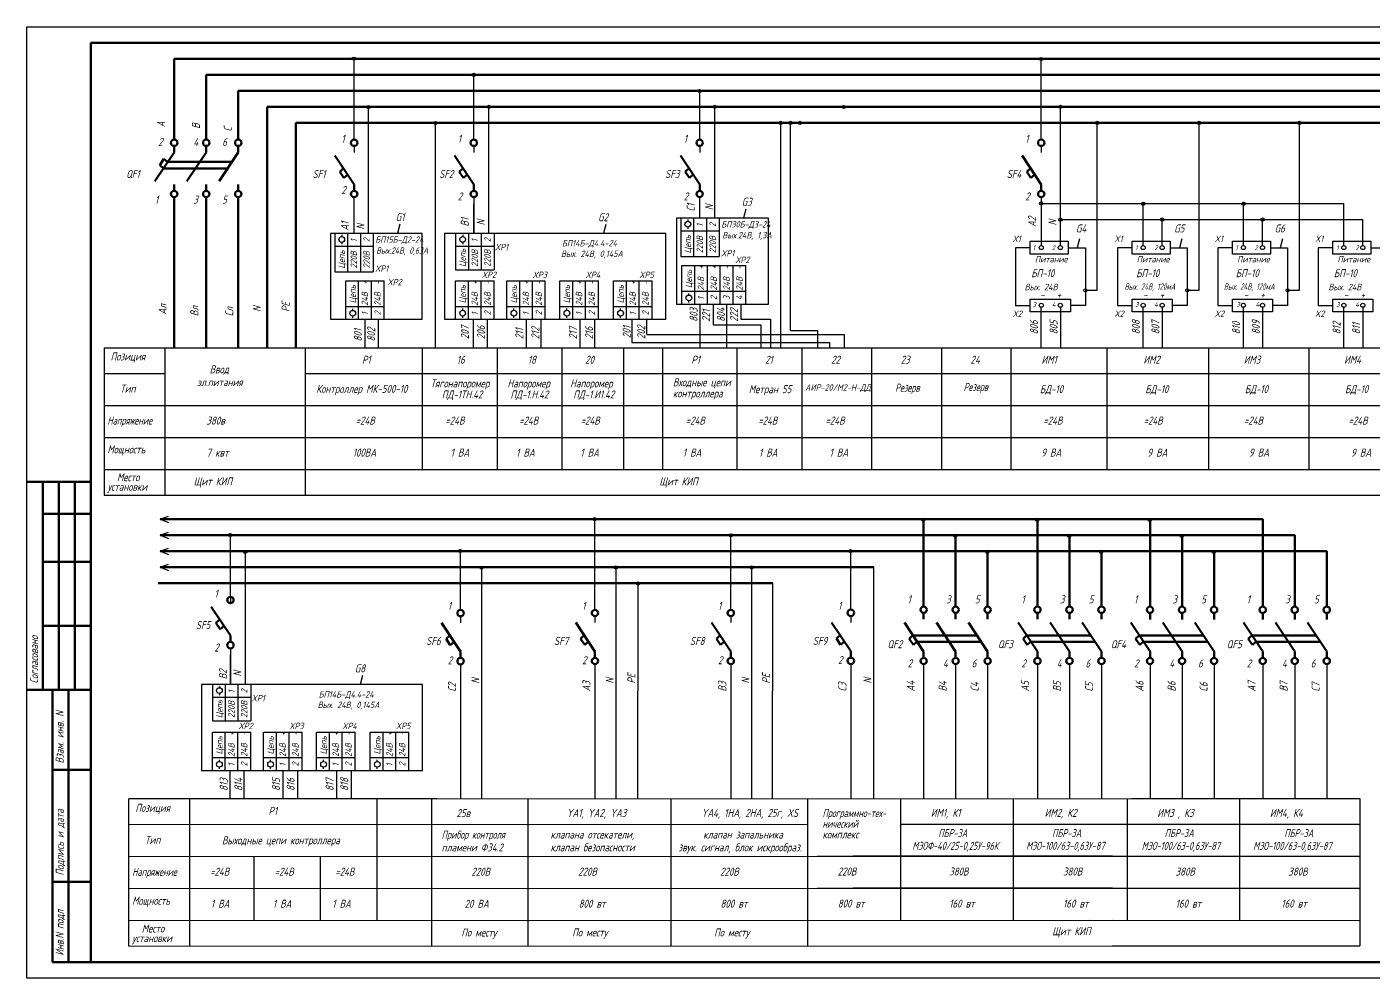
# Model space of a CAD drawing. Header units: millimetres. Extents: x 0 to 635, y 0 to 297.
# Drawn here: x 0 to 420.5, y 0 to 297 of the extents above; entities that cross this region are included whole.
import ezdxf

# ---------------------------------------------------------------- set-up
doc = ezdxf.new("R2010")
doc.units = ezdxf.units.MM
doc.layers.add('MAIN', color=7, linetype='Continuous', lineweight=50)
doc.styles.get("Standard").update_dxf_attribs({"font": '', "oblique": 15, "height": 2.5})
doc.styles.get('Standard').set_extended_font_data('GOST type A')

msp = doc.modelspace()

# ---------------------------------------------------------------- linework, layer by layer
for p, q in [((0, 0), (0, 297)), ((0, 297), (634.6, 297)), ((106.69, 232.53), (106.69, 272.03)), ((102.2, 232.53), (102.2, 243.83)), ((102.22, 232.53), (102.22, 243.83)), ((210.19, 210.47), (210.19, 196.83)), ((634.6, 0), (0, 0))]:
    msp.add_line(p, q)
at = {"color": 7, "linetype": 'Continuous'}
for p, q in [((224.62, 240.14), (223.87, 237.39)), ((116.52, 235.37), (115.77, 232.62)), ((180.85, 235.32), (180.1, 232.57)), ((313.45, 228.08), (313.45, 230.08)), ((328.84, 230.82), (328.09, 228.07)), ((360.81, 230.82), (360.06, 228.07)), ((392.19, 230.82), (391.45, 228.07)), ((345.28, 210.04), (345.28, 212.04)), ((104.84, 94.45), (104.09, 91.7))]:
    msp.add_line(p, q, dxfattribs=at)
at = {"linetype": 'Continuous', "lineweight": 30}
for p, q in [((202.91, 237.31), (202.91, 210.47)), ((202.91, 237.31), (202.91, 210.47)), ((231.61, 237.31), (202.91, 237.31)), ((231.61, 210.47), (231.61, 237.31)), ((94.81, 232.53), (94.81, 205.7)), ((123.51, 232.53), (94.81, 232.53)), ((123.51, 205.7), (123.51, 232.53)), ((130.41, 232.54), (130.41, 205.71)), ((199.59, 232.54), (130.41, 232.54)), ((199.59, 205.71), (199.59, 232.54)), ((202.91, 210.47), (231.61, 210.47)), ((94.81, 205.7), (123.51, 205.7)), ((130.41, 205.71), (199.59, 205.71)), ((54.53, 91.67), (54.53, 64.83)), ((123.58, 91.67), (54.53, 91.67)), ((123.58, 64.83), (123.58, 91.67)), ((54.53, 64.83), (123.58, 64.83))]:
    msp.add_line(p, q, dxfattribs=at)
at = {"lineweight": 30, "ltscale": 0.5}
for p, q in [((204.26, 237.31), (204.26, 225.31)), ((208.26, 237.31), (208.26, 225.31)), ((216.26, 237.31), (216.26, 225.31)), ((96.16, 232.53), (96.16, 220.53)), ((100.16, 232.53), (100.16, 220.53)), ((108.16, 232.53), (108.16, 220.53)), ((133.93, 232.54), (133.93, 221.16)), ((137.93, 232.54), (137.93, 221.16)), ((145.93, 232.54), (145.93, 221.16)), ((204.26, 233.31), (216.26, 233.31)), ((96.16, 228.53), (108.16, 228.53)), ((133.93, 228.54), (145.93, 228.54)), ((204.26, 225.31), (216.26, 225.31)), ((96.16, 220.53), (108.16, 220.53)), ((133.93, 221.16), (145.93, 221.16)), ((204.6, 210.47), (204.6, 222.47)), ((204.6, 222.47), (224.6, 222.47)), ((208.6, 210.47), (208.6, 222.47)), ((224.6, 210.47), (224.6, 222.47)), ((99.6, 205.7), (99.6, 217.7)), ((99.6, 217.7), (111.6, 217.7)), ((103.6, 205.7), (103.6, 217.7)), ((111.6, 205.7), (111.6, 217.7)), ((133.93, 205.71), (133.93, 217.71)), ((133.93, 217.71), (145.93, 217.71)), ((137.93, 205.71), (137.93, 217.71)), ((145.93, 205.71), (145.93, 217.71)), ((149.94, 205.71), (149.94, 217.71)), ((149.94, 217.71), (161.94, 217.71)), ((153.94, 205.71), (153.94, 217.71)), ((161.94, 205.71), (161.94, 217.71)), ((166.5, 205.71), (166.5, 217.71)), ((166.5, 217.71), (178.5, 217.71)), ((170.5, 205.71), (170.5, 217.71)), ((178.5, 205.71), (178.5, 217.71)), ((183.28, 205.71), (183.28, 217.71)), ((183.28, 217.71), (195.28, 217.71)), ((187.28, 205.71), (187.28, 217.71)), ((195.28, 205.71), (195.28, 217.71)), ((204.6, 214.47), (224.6, 214.47)), ((99.6, 209.7), (111.6, 209.7)), ((133.93, 209.71), (145.93, 209.71)), ((149.94, 209.71), (161.94, 209.71)), ((166.5, 209.71), (178.5, 209.71)), ((183.28, 209.71), (195.28, 209.71)), ((57.92, 91.67), (57.92, 80.29)), ((61.92, 91.67), (61.92, 80.29)), ((69.92, 91.67), (69.92, 80.29)), ((57.92, 87.67), (69.92, 87.67)), ((57.92, 80.29), (69.92, 80.29)), ((57.92, 64.83), (57.92, 76.83)), ((57.92, 76.83), (69.92, 76.83)), ((61.92, 64.83), (61.92, 76.83)), ((69.92, 64.83), (69.92, 76.83)), ((73.93, 64.83), (73.93, 76.83)), ((73.93, 76.83), (85.93, 76.83)), ((77.93, 64.83), (77.93, 76.83)), ((85.93, 64.83), (85.93, 76.83)), ((90.49, 64.83), (90.49, 76.83)), ((90.49, 76.83), (102.49, 76.83)), ((94.49, 64.83), (94.49, 76.83)), ((102.49, 64.83), (102.49, 76.83)), ((107.27, 64.83), (107.27, 76.83)), ((107.27, 76.83), (119.27, 76.83)), ((111.27, 64.83), (111.27, 76.83)), ((119.27, 64.83), (119.27, 76.83)), ((57.92, 68.83), (69.92, 68.83)), ((73.93, 68.83), (85.93, 68.83)), ((90.49, 68.83), (102.49, 68.83)), ((107.27, 68.83), (119.27, 68.83))]:
    msp.add_line(p, q, dxfattribs=at)
at = {"lineweight": 30}
for p, q in [((206.45, 236.83), (206.45, 236.3)), ((98.35, 232.05), (98.35, 231.53)), ((136.12, 232.06), (136.12, 231.54)), ((206.45, 234.5), (206.45, 233.98)), ((98.35, 229.73), (98.35, 229.2)), ((136.12, 229.74), (136.12, 229.21)), ((206.8, 213.28), (206.8, 213.8)), ((206.8, 210.95), (206.8, 211.48)), ((101.79, 208.5), (101.79, 209.02)), ((101.79, 206.17), (101.79, 206.7)), ((136.12, 208.51), (136.12, 209.04)), ((136.12, 206.18), (136.12, 206.71)), ((152.13, 208.51), (152.13, 209.04)), ((152.13, 206.18), (152.13, 206.71)), ((168.69, 208.51), (168.69, 209.04)), ((168.69, 206.18), (168.69, 206.71)), ((185.47, 208.51), (185.47, 209.04)), ((185.47, 206.18), (185.47, 206.71)), ((60.11, 91.19), (60.11, 90.66)), ((60.11, 88.86), (60.11, 88.34)), ((60.11, 67.64), (60.11, 68.16)), ((76.12, 67.64), (76.12, 68.16)), ((92.68, 67.64), (92.68, 68.16)), ((109.46, 67.64), (109.46, 68.16)), ((60.11, 65.31), (60.11, 65.84)), ((76.12, 65.31), (76.12, 65.84)), ((92.68, 65.31), (92.68, 65.84)), ((109.46, 65.31), (109.46, 65.84))]:
    msp.add_line(p, q, dxfattribs=at)
at = {"ltscale": 0.5}
for p, q in [((212.26, 237.31), (212.26, 225.31)), ((104.16, 232.53), (104.16, 220.53)), ((141.93, 232.54), (141.93, 221.16)), ((212.6, 210.47), (212.6, 222.47)), ((220.6, 210.47), (220.6, 222.47)), ((107.6, 205.7), (107.6, 217.7)), ((141.93, 205.71), (141.93, 217.71)), ((157.94, 205.71), (157.94, 217.71)), ((174.5, 205.71), (174.5, 217.71)), ((191.28, 205.71), (191.28, 217.71)), ((65.92, 91.67), (65.92, 80.29)), ((65.92, 64.83), (65.92, 76.83)), ((81.93, 64.83), (81.93, 76.83)), ((98.49, 64.83), (98.49, 76.83)), ((115.27, 64.83), (115.27, 76.83))]:
    msp.add_line(p, q, dxfattribs=at)
at = {"color": 7, "linetype": 'Continuous', "lineweight": 30}
for p, q in [((313.45, 230.08), (325.29, 230.08)), ((313.45, 226.08), (313.45, 230.08)), ((325.29, 230.08), (325.29, 226.08)), ((345.28, 230.08), (357.12, 230.08)), ((345.28, 226.08), (345.28, 230.08)), ((357.12, 230.08), (357.12, 226.08)), ((376.62, 230.08), (388.46, 230.08)), ((376.62, 226.08), (376.62, 230.08)), ((388.46, 230.08), (388.46, 226.08)), ((407.98, 226.08), (407.98, 230.08)), ((407.98, 230.08), (419.81, 230.08)), ((419.81, 230.08), (419.81, 226.08)), ((325.29, 226.08), (313.45, 226.08)), ((357.12, 226.08), (345.28, 226.08)), ((388.46, 226.08), (376.62, 226.08)), ((419.81, 226.08), (407.98, 226.08)), ((313.45, 208.04), (313.45, 212.04)), ((313.45, 212.04), (325.95, 212.04)), ((325.95, 212.04), (325.95, 208.04)), ((345.28, 212.04), (357.78, 212.04)), ((345.28, 208.04), (345.28, 211.54)), ((357.78, 212.04), (357.78, 208.04)), ((376.62, 208.04), (376.62, 212.04)), ((376.62, 212.04), (389.12, 212.04)), ((389.12, 212.04), (389.12, 208.04)), ((407.98, 212.04), (420.48, 212.04)), ((407.98, 208.04), (407.98, 212.04)), ((420.48, 212.04), (420.48, 208.04)), ((325.95, 208.04), (313.45, 208.04)), ((357.78, 208.04), (345.28, 208.04)), ((389.12, 208.04), (376.62, 208.04)), ((420.48, 208.04), (407.98, 208.04))]:
    msp.add_line(p, q, dxfattribs=at)
at = {"lineweight": -3, "ltscale": 0.5}
for p, q in [((216.6, 210.47), (216.6, 222.47)), ((111.6, 205.7), (111.6, 217.7))]:
    msp.add_line(p, q, dxfattribs=at)
at = {"color": 7, "linetype": 'Continuous'}
for centre, radius in [((316.84, 241.88), 0.5), ((348.72, 241.78), 0.5), ((380.06, 241.78), 0.5), ((322.86, 236.78), 0.5), ((354.66, 236.84), 0.5), ((386, 236.84), 0.5), ((316.86, 228.1), 0.64), ((322.82, 228.1), 0.64), ((348.69, 228.1), 0.64), ((354.65, 228.1), 0.64), ((380.02, 228.1), 0.64), ((385.99, 228.1), 0.64), ((411.38, 228.1), 0.64), ((417.34, 228.1), 0.64), ((316.86, 210.1), 0.64), ((322.82, 210.1), 0.64), ((348.69, 210.1), 0.64), ((354.65, 210.1), 0.64), ((380.02, 210.1), 0.64), ((385.99, 210.1), 0.64), ((411.38, 210.1), 0.64), ((417.34, 210.1), 0.64)]:
    msp.add_circle(centre, radius, dxfattribs=at)
at = {"linetype": 'Continuous', "lineweight": 30}
for centre in [(206.45, 235.4), (98.35, 230.63), (136.12, 230.64), (206.8, 212.38), (101.79, 207.6), (136.12, 207.61), (152.13, 207.61), (168.69, 207.61), (185.47, 207.61), (60.11, 89.76), (60.11, 66.74), (76.12, 66.74), (92.68, 66.74), (109.46, 66.74)]:
    msp.add_circle(centre, 0.9, dxfattribs=at)
at = {"layer": 'MAIN', "color": 7, "linetype": 'Continuous', "lineweight": -3}
for p, q in [((20, 292), (90, 292)), ((102.22, 287.3), (102.22, 287.3)), ((102.22, 261.83), (102.22, 287.18)), ((316.86, 261.83), (316.86, 287.03)), ((139.58, 261.83), (139.58, 282.21)), ((139.58, 282.21), (139.58, 282.21)), ((316.86, 282.83), (316.86, 282.83)), ((210.17, 261.83), (210.17, 277.36)), ((210.23, 277.22), (210.23, 277.22)), ((110.55, 272.03), (110.55, 272.03)), ((144.3, 272.03), (144.3, 272.03)), ((144.3, 232.54), (144.3, 272.03)), ((214.89, 237.31), (214.89, 272.03)), ((214.94, 272.24), (214.94, 272.24)), ((255.31, 272.19), (255.31, 272.19)), ((322.86, 228.74), (322.86, 272.03)), ((127.55, 267.03), (127.55, 196.83)), ((235.48, 196.83), (235.48, 267.03)), ((238.55, 202.24), (238.55, 267.03)), ((322.86, 267.83), (322.86, 267.83)), ((334.35, 214.76), (334.35, 267.03)), ((366.18, 214.76), (366.18, 267.03)), ((397.52, 214.76), (397.52, 267.03)), ((102.22, 259.83), (102.22, 257.83)), ((139.58, 259.83), (139.58, 257.83)), ((210.17, 259.83), (210.17, 257.83)), ((316.86, 259.83), (316.86, 257.83)), ((139.57, 232.54), (139.57, 241.76)), ((139.58, 243.83), (139.58, 232.54)), ((210.17, 237.31), (210.17, 243.83)), ((316.86, 243.83), (316.86, 228.74)), ((316.86, 241.83), (411.44, 241.83)), ((348.75, 228.7), (348.75, 241.76)), ((380.08, 228.7), (380.08, 241.76)), ((411.44, 228.7), (411.44, 241.83)), ((322.86, 236.83), (417.36, 236.83)), ((354.66, 228.81), (354.66, 236.82)), ((386, 228.81), (386, 236.82)), ((417.36, 228.81), (417.36, 236.83)), ((393.83, 228.04), (393.83, 225.14)), ((330.62, 214.76), (334.35, 214.76)), ((362.45, 214.76), (366.18, 214.76)), ((393.79, 214.76), (397.52, 214.76)), ((214.37, 210.47), (214.37, 204.02)), ((218.54, 210.47), (218.54, 196.83)), ((223.04, 210.47), (223.04, 205.71)), ((316.78, 209.56), (316.78, 196.83)), ((322.94, 196.83), (322.94, 209.56)), ((348.61, 209.56), (348.61, 196.83)), ((354.77, 196.83), (354.77, 209.56)), ((379.95, 209.56), (379.95, 196.83)), ((386.1, 196.83), (386.1, 209.56)), ((411.3, 209.56), (411.3, 196.83)), ((417.46, 196.83), (417.46, 209.56)), ((105.56, 205.7), (105.56, 196.83)), ((109.74, 205.7), (109.74, 196.83)), ((139.44, 205.71), (139.44, 196.83)), ((143.91, 196.83), (143.91, 205.71)), ((155.94, 205.71), (155.94, 196.83)), ((160.65, 196.83), (160.65, 205.71)), ((172.7, 205.71), (172.7, 196.83)), ((177.41, 196.83), (177.41, 205.71)), ((188.99, 205.71), (188.99, 198.45)), ((193.7, 201), (193.7, 205.71)), ((214.37, 204.02), (229.3, 204.02)), ((223.04, 205.71), (232.31, 205.71)), ((229.3, 204.02), (229.3, 196.83)), ((232.31, 205.71), (232.31, 196.83)), ((238.55, 202.24), (247, 202.24)), ((247, 202.24), (247, 196.83)), ((188.99, 198.45), (250.72, 198.45)), ((193.7, 201), (255.43, 201)), ((250.72, 198.45), (250.72, 196.83)), ((255.43, 196.83), (255.43, 201)), ((24.12, 196.83), (24.12, 150.83)), ((24.12, 196.83), (431.52, 196.83)), ((43.12, 196.83), (43.12, 150.83)), ((86.94, 196.83), (86.94, 150.83)), ((123.46, 196.83), (123.46, 158.83)), ((146.91, 196.83), (146.91, 158.83)), ((167.11, 196.83), (167.11, 158.83)), ((186.35, 196.83), (186.35, 158.83)), ((198.5, 196.83), (198.5, 158.83)), ((221.8, 196.83), (221.8, 158.83)), ((242.09, 196.83), (242.09, 158.83)), ((263.88, 196.83), (263.88, 158.83)), ((285.68, 196.83), (285.68, 158.83)), ((307.36, 196.83), (307.36, 158.83)), ((337.32, 196.83), (337.32, 158.83)), ((369.15, 196.83), (369.15, 158.83)), ((400.49, 196.83), (400.49, 158.83)), ((24.12, 188.83), (43.12, 188.83)), ((86.94, 188.83), (177.58, 188.83)), ((177.58, 188.83), (261.44, 188.83)), ((261.44, 188.83), (402.43, 188.83)), ((400.91, 188.83), (431.52, 188.83)), ((24.12, 178.83), (431.52, 178.83)), ((24.12, 168.83), (431.52, 168.83)), ((24.12, 158.83), (431.52, 158.83)), ((24.12, 150.83), (431.52, 150.83)), ((41.64, 143.26), (44.22, 144.26)), ((41.64, 143.26), (44.22, 142.26)), ((177.44, 115), (177.44, 143.05)), ((177.44, 143.05), (177.44, 143.05)), ((280.12, 143.28), (280.12, 143.28)), ((315.68, 143.28), (315.68, 143.28)), ((350.85, 143.26), (350.85, 143.26)), ((41.64, 138.26), (44.22, 139.26)), ((41.64, 138.26), (44.22, 137.26)), ((63.57, 119.06), (63.57, 138.54)), ((63.57, 138.54), (63.57, 138.54)), ((219.88, 115), (219.88, 138.27)), ((219.97, 138.02), (219.97, 138.02)), ((290.12, 138.28), (290.12, 138.28)), ((325.68, 138.28), (325.68, 138.28)), ((343.61, 138.3), (396.05, 138.28)), ((360.85, 138.26), (360.85, 138.26)), ((41.64, 133.26), (44.22, 134.26)), ((41.64, 133.26), (44.22, 132.26)), ((68.29, 133.21), (68.29, 133.21)), ((68.29, 91.67), (68.29, 133.21)), ((135.46, 133.1), (135.46, 133.1)), ((135.46, 114.96), (135.46, 133.1)), ((257.37, 133.5), (257.37, 133.5)), ((257.37, 115.04), (257.37, 133.48)), ((300.12, 133.28), (300.12, 133.28)), ((335.68, 133.28), (335.68, 133.28)), ((370.85, 133.26), (370.85, 133.26)), ((41.64, 128.26), (44.22, 129.26)), ((41.64, 128.26), (44.22, 127.26)), ((142.08, 128.36), (142.08, 128.36)), ((142.08, 56), (142.08, 128.21)), ((184.05, 128.4), (184.05, 128.4)), ((184.05, 56), (184.05, 128.26)), ((226.5, 128.4), (226.5, 128.4)), ((226.5, 56), (226.5, 128.26)), ((264.59, 56.04), (264.59, 128.3)), ((190.86, 56), (190.97, 123.27)), ((190.97, 123.41), (190.97, 123.41)), ((232.94, 56), (233.05, 123.3)), ((63.57, 118.96), (63.57, 116.96)), ((135.46, 112.96), (135.46, 110.96)), ((177.44, 113), (177.44, 111)), ((219.88, 113), (219.88, 111)), ((257.37, 113.04), (257.37, 111.04)), ((63.57, 102.96), (63.57, 91.67)), ((63.56, 91.67), (63.56, 100.89)), ((135.46, 97.96), (135.46, 55.96)), ((177.44, 98), (177.44, 56)), ((219.88, 98), (219.88, 56)), ((257.37, 98.04), (257.37, 56.04)), ((280.12, 98.02), (280.12, 56.02)), ((290.12, 98.02), (290.12, 56.02)), ((300.12, 98.02), (300.12, 56.02)), ((315.68, 98.02), (315.68, 56.02)), ((325.68, 98.02), (325.68, 56.02)), ((335.68, 98.02), (335.68, 56.02)), ((350.85, 98), (350.85, 56)), ((360.85, 98), (360.85, 56)), ((370.85, 98), (370.85, 56)), ((386.05, 98), (386.05, 56)), ((396.05, 98), (396.05, 56)), ((406.05, 98), (406.05, 56)), ((63.43, 64.83), (63.43, 55.96)), ((67.9, 55.96), (67.9, 64.83)), ((79.93, 64.83), (79.93, 55.96)), ((84.63, 55.96), (84.63, 64.83)), ((96.69, 64.83), (96.69, 55.96)), ((101.4, 55.96), (101.4, 64.83)), ((31.76, 55.96), (31.76, 9.96)), ((128.02, 56), (31.78, 56)), ((50.75, 55.96), (50.75, 9.96)), ((109.34, 55.96), (109.34, 17.96)), ((126.39, 55.96), (126.39, 9.96)), ((126.39, 55.96), (126.39, 10.07)), ((126.39, 55.96), (126.39, 17.96)), ((128.04, 56), (345.05, 56.04)), ((156.45, 55.96), (156.45, 9.96)), ((201.14, 56.04), (201.14, 10.04)), ((243.89, 56.04), (243.89, 10.04)), ((272.92, 56.04), (272.92, 18.04)), ((272.92, 56.04), (272.92, 18.04)), ((308.1, 56.02), (308.1, 18.02)), ((343.66, 56.02), (343.66, 18.02)), ((343.66, 56.02), (343.66, 18.02)), ((345.17, 56.04), (416.42, 56.02)), ((378.83, 56), (378.83, 18)), ((416.42, 56.02), (416.42, 10.02)), ((416.42, 56), (416.42, 18)), ((31.76, 48), (243.89, 48.04)), ((272.92, 48.02), (416.42, 48.02)), ((31.76, 38), (339.15, 38.04)), ((70.9, 38), (70.9, 17.96)), ((91.6, 37.96), (91.6, 17.96)), ((246.91, 38.04), (416.42, 38.02)), ((339.15, 38.04), (258.1, 38.04)), ((31.76, 28), (339.15, 28.04)), ((246.91, 28.04), (416.42, 28.02)), ((339.15, 28.04), (258.1, 28.04)), ((31.76, 18), (339.15, 18.04)), ((331.8, 18.04), (416.42, 18.02)), ((31.86, 10), (343.66, 10.02)), ((338.97, 10.02), (416.42, 10.02))]:
    msp.add_line(p, q, dxfattribs=at)
at = {"layer": 'MAIN', "color": 7, "linetype": 'Continuous', "lineweight": 50}
for p, q in [((46, 261.83), (46, 287.03)), ((46, 287.03), (433.97, 287.03)), ((56, 261.83), (56, 282.03)), ((56, 282.03), (433.97, 282.03)), ((66, 261.83), (66, 277.03)), ((66, 277.03), (433.97, 277.03)), ((75, 196.83), (75, 272.03)), ((75, 272.03), (433.97, 272.03)), ((84.01, 196.83), (84.01, 267.03)), ((84.01, 267.03), (433.55, 267.03)), ((46, 257.83), (40, 248.83)), ((46, 259.83), (46, 258.83)), ((46, 257.83), (46, 259.83)), ((56, 257.83), (50, 248.83)), ((56, 259.83), (56, 258.83)), ((56, 257.83), (56, 259.83)), ((66, 257.83), (60, 248.83)), ((66, 257.83), (66, 259.83)), ((66, 259.83), (66, 258.83)), ((102.22, 247.83), (96.22, 256.83)), ((139.58, 247.83), (133.58, 256.83)), ((210.17, 247.83), (204.17, 256.83)), ((316.86, 247.83), (310.86, 256.83)), ((42.68, 252.8), (41.49, 253.87)), ((42.79, 255.82), (41.5, 253.87)), ((42.67, 252.83), (62.67, 252.83)), ((43.99, 254.77), (42.79, 255.82)), ((44, 254.83), (64, 254.83)), ((98.89, 252.86), (97.71, 251.79)), ((136.25, 252.86), (135.07, 251.79)), ((206.85, 252.86), (205.66, 251.79)), ((313.53, 252.86), (312.35, 251.79)), ((99.01, 249.84), (97.71, 251.79)), ((100.21, 250.89), (99.01, 249.84)), ((136.37, 249.84), (135.07, 251.79)), ((137.57, 250.89), (136.37, 249.84)), ((206.96, 249.84), (205.66, 251.79)), ((208.16, 250.89), (206.96, 249.84)), ((313.65, 249.84), (312.35, 251.79)), ((314.85, 250.89), (313.65, 249.84)), ((46, 245.83), (46, 247.83)), ((56, 245.83), (56, 247.83)), ((66, 245.83), (66, 247.83)), ((102.22, 247.83), (102.22, 245.83)), ((102.22, 245.83), (102.22, 246.83)), ((139.58, 247.83), (139.58, 245.83)), ((139.58, 245.83), (139.58, 246.83)), ((210.17, 247.83), (210.17, 245.83)), ((210.17, 245.83), (210.17, 246.83)), ((316.86, 247.83), (316.86, 245.83)), ((316.86, 245.83), (316.86, 246.83)), ((-0.01, 155), (19.99, 155)), ((4.99, 155), (4.99, 90)), ((9.99, 155), (9.99, 90)), ((14.99, 155), (14.99, 90)), ((19.99, 65), (19.99, 150)), ((4.99, 145), (19.99, 145)), ((41.64, 143.26), (386.05, 143.28)), ((41.64, 138.26), (396.05, 138.28)), ((41.64, 133.26), (406.05, 133.28)), ((4.99, 130), (19.99, 130)), ((41.64, 128.26), (257.93, 128.3)), ((253.07, 128.29), (264.59, 128.29)), ((41, 123.27), (233.05, 123.3)), ((63.57, 106.96), (57.57, 115.96)), ((280.12, 114.02), (280.12, 112.02)), ((290.12, 114.02), (290.12, 112.02)), ((300.12, 114.02), (300.12, 112.02)), ((315.68, 114.02), (315.68, 112.02)), ((325.68, 114.02), (325.68, 112.02)), ((335.68, 114.02), (335.68, 112.02)), ((350.85, 114), (350.85, 112)), ((360.85, 114), (360.85, 112)), ((370.85, 114), (370.85, 112)), ((386.05, 114), (386.05, 112)), ((396.05, 114), (396.05, 112)), ((406.05, 114), (406.05, 112)), ((4.99, 110), (19.99, 110)), ((60.24, 111.99), (59.06, 110.92)), ((60.36, 108.97), (59.06, 110.92)), ((61.56, 110.02), (60.36, 108.97)), ((135.46, 101.96), (129.46, 110.96)), ((177.44, 102), (171.44, 111)), ((219.88, 102), (213.88, 111)), ((257.37, 102.04), (251.37, 111.04)), ((280.12, 102.02), (274.12, 111.02)), ((290.12, 102.02), (284.12, 111.02)), ((300.12, 102.02), (294.12, 111.02)), ((315.68, 102.02), (309.68, 111.02)), ((325.68, 102.02), (319.68, 111.02)), ((335.68, 102.02), (329.68, 111.02)), ((350.85, 102), (344.85, 111)), ((360.85, 102), (354.85, 111)), ((370.85, 102), (364.85, 111)), ((386.05, 102), (380.05, 111)), ((396.05, 102), (390.05, 111)), ((406.05, 102), (400.05, 111)), ((63.57, 106.96), (63.57, 104.96)), ((63.57, 104.96), (63.57, 105.96)), ((132.14, 106.99), (130.95, 105.92)), ((132.25, 103.97), (130.96, 105.92)), ((174.11, 107.03), (172.93, 105.96)), ((174.23, 104.01), (172.93, 105.96)), ((216.56, 107.03), (215.37, 105.96)), ((216.67, 104.01), (215.38, 105.96)), ((254.04, 107.08), (252.86, 106)), ((254.16, 104.05), (252.86, 106)), ((276.79, 107.06), (275.61, 105.98)), ((276.91, 104.03), (275.61, 105.98)), ((276.78, 107.02), (296.78, 107.02)), ((312.35, 107.06), (311.17, 105.98)), ((312.47, 104.03), (311.17, 105.98)), ((312.34, 107.02), (332.34, 107.02)), ((347.53, 107.04), (346.34, 105.96)), ((347.64, 104.02), (346.35, 105.96)), ((347.52, 107), (367.52, 107)), ((382.73, 107.04), (381.55, 105.96)), ((382.85, 104.02), (381.55, 105.96)), ((382.72, 107), (402.72, 107)), ((133.45, 105.02), (132.25, 103.97)), ((135.46, 101.96), (135.46, 99.96)), ((135.46, 99.96), (135.46, 100.96)), ((175.43, 105.06), (174.23, 104.01)), ((177.44, 102), (177.44, 100)), ((177.44, 100), (177.44, 101)), ((217.87, 105.06), (216.67, 104.01)), ((219.88, 102), (219.88, 100)), ((219.88, 100), (219.88, 101)), ((255.36, 105.11), (254.16, 104.05)), ((257.37, 102.04), (257.37, 100.04)), ((257.37, 100.04), (257.37, 101.04)), ((278.1, 105.09), (276.91, 104.03)), ((278.12, 105.02), (298.12, 105.02)), ((280.12, 102.02), (280.12, 100.02)), ((280.12, 100.02), (280.12, 101.02)), ((290.12, 102.02), (290.12, 100.02)), ((290.12, 100.02), (290.12, 101.02)), ((300.12, 102.02), (300.12, 100.02)), ((300.12, 100.02), (300.12, 101.02)), ((313.66, 105.09), (312.47, 104.03)), ((313.68, 105.02), (333.68, 105.02)), ((315.68, 102.02), (315.68, 100.02)), ((315.68, 100.02), (315.68, 101.02)), ((325.68, 102.02), (325.68, 100.02)), ((325.68, 100.02), (325.68, 101.02)), ((335.68, 102.02), (335.68, 100.02)), ((335.68, 100.02), (335.68, 101.02)), ((348.84, 105.07), (347.64, 104.02)), ((348.85, 105), (368.85, 105)), ((350.85, 102), (350.85, 100)), ((350.85, 100), (350.85, 101)), ((360.85, 102), (360.85, 100)), ((360.85, 100), (360.85, 101)), ((370.85, 102), (370.85, 100)), ((370.85, 100), (370.85, 101)), ((384.04, 105.07), (382.85, 104.02)), ((384.05, 105), (404.05, 105)), ((386.05, 102), (386.05, 100)), ((386.05, 100), (386.05, 101)), ((396.05, 102), (396.05, 100)), ((396.05, 100), (396.05, 101)), ((406.05, 102), (406.05, 100)), ((406.05, 100), (406.05, 101)), ((-0.01, 90), (19.99, 90)), ((7.99, 90), (7.99, 65)), ((12.99, 90), (12.99, 5)), ((7.99, 5), (7.99, 65)), ((7.99, 65), (19.99, 65)), ((14.99, 65), (12.99, 65)), ((19.99, 65), (14.99, 65)), ((7.99, 30), (19.99, 30)), ((12.99, 30), (7.99, 30)), ((12.99, 5), (12.99, 30)), ((19.99, 5), (7.99, 5))]:
    msp.add_line(p, q, dxfattribs=at)
at = {"layer": 'MAIN', "color": 7, "linetype": 'Continuous', "lineweight": 30}
for p, q in [((308.87, 228.04), (308.87, 210.04)), ((313.47, 228.04), (308.87, 228.04)), ((325.29, 228.04), (330.66, 228.04)), ((330.66, 228.04), (330.66, 225.14)), ((330.66, 227.89), (330.66, 210.04)), ((345.29, 228.04), (340.7, 228.04)), ((340.7, 228.04), (340.7, 210.04)), ((357.12, 228.04), (359.78, 228.04)), ((359.38, 228.04), (362.49, 228.04)), ((362.49, 228.04), (362.49, 225.14)), ((362.49, 227.89), (362.49, 210.04)), ((372.04, 228.04), (372.04, 210.04)), ((376.63, 228.04), (372.04, 228.04)), ((388.46, 228.04), (391.12, 228.04)), ((390.72, 228.04), (393.83, 228.04)), ((393.83, 227.89), (393.83, 210.04)), ((407.99, 228.04), (403.39, 228.04)), ((403.39, 228.04), (403.39, 210.04)), ((419.81, 228.04), (425.19, 228.04)), ((308.87, 210.04), (313.45, 210.04)), ((330.66, 210.04), (326.05, 210.04)), ((340.7, 210.04), (345.28, 210.04)), ((362.49, 210.04), (357.88, 210.04)), ((372.04, 210.04), (376.62, 210.04)), ((393.83, 210.04), (389.22, 210.04)), ((403.39, 210.04), (407.98, 210.04))]:
    msp.add_line(p, q, dxfattribs=at)
at = {"layer": 'MAIN', "color": 7, "linetype": 'Continuous', "lineweight": 50}
msp.add_lwpolyline([(20, 5), (20, 292), (629.6, 292), (629.6, 5)], close=True, dxfattribs=at)
for points in [[(46, 196.83), (46, 243.83)], [(56, 196.83), (56, 243.83)], [(66, 196.83), (66, 243.83)], [(280.12, 143.28), (280.12, 116.02)], [(315.68, 143.28), (315.68, 116.02)], [(350.85, 143.26), (350.85, 116)], [(386.05, 143.28), (386.05, 116)], [(290.12, 138.28), (290.12, 116.02)], [(325.68, 138.28), (325.68, 116.02)], [(360.85, 138.26), (360.85, 116)], [(396.05, 138.28), (396.05, 116)], [(300.12, 133.28), (300.12, 116.02)], [(335.68, 133.28), (335.68, 116.02)], [(370.85, 133.26), (370.85, 116)], [(406.05, 133.28), (406.05, 116)]]:
    msp.add_lwpolyline(points, dxfattribs=at)
at = {"layer": 'MAIN', "color": 7, "linetype": 'Continuous', "lineweight": -3}
for centre in [(102.13, 287.1), (316.87, 286.99), (139.58, 282.02), (210.14, 277.02), (106.71, 271.98), (144.32, 272.04), (214.85, 272.05), (255.22, 271.99), (322.89, 272.04), (127.58, 266.98), (235.47, 267.04), (238.55, 267.04), (241.46, 267.04), (334.35, 267.04), (366.18, 267.04), (397.52, 267.04), (330.66, 214.77), (362.49, 214.77), (393.83, 214.77), (177.35, 143.3), (280.03, 143.08), (315.59, 143.08), (350.76, 143.06), (63.48, 138.34), (219.88, 138.27), (290.03, 138.08), (325.59, 138.08), (360.76, 138.06), (68.21, 133.02), (135.37, 133.35), (257.28, 133.31), (300.03, 133.08), (335.59, 133.08), (370.76, 133.06), (141.99, 128.16), (183.97, 128.21), (226.41, 128.21), (190.88, 123.22)]:
    msp.add_circle(centre, 0.495, dxfattribs=at)
at = {"layer": 'MAIN', "color": 7, "linetype": 'Continuous', "lineweight": 50}
for centre in [(46, 260.83), (56, 260.83), (66, 260.83), (102.22, 260.83), (139.58, 260.83), (210.17, 260.83), (316.86, 260.83), (46, 244.83), (56, 244.83), (66, 244.83), (102.22, 244.83), (139.58, 244.83), (210.17, 244.83), (316.86, 244.83), (63.57, 118.06), (135.46, 113.96), (177.44, 114), (219.88, 114), (257.37, 114.04), (280.12, 115.02), (290.12, 115.02), (300.12, 115.02), (315.68, 115.02), (325.68, 115.02), (335.68, 115.02), (350.85, 115), (360.85, 115), (370.85, 115), (386.05, 115), (396.05, 115), (406.05, 115), (63.57, 103.96), (135.46, 98.96), (177.44, 99), (219.88, 99), (257.37, 99.04), (280.12, 99.02), (290.12, 99.02), (300.12, 99.02), (315.68, 99.02), (325.68, 99.02), (335.68, 99.02), (350.85, 99), (360.85, 99), (370.85, 99), (386.05, 99), (396.05, 99), (406.05, 99)]:
    msp.add_circle(centre, 1, dxfattribs=at)

# ---------------------------------------------------------------- texts
at = {"linetype": 'Continuous', "oblique": 15}
for s, p in [('1', (211.21, 234.57)), ('2', (215.21, 234.57)), ('Цепь', (207.42, 226.3)), ('1', (103.11, 229.79)), ('2', (107.11, 229.79)), ('1', (140.88, 229.8)), ('2', (144.88, 229.8)), ('220В', (211.21, 226.36)), ('220В', (215.21, 226.36)), ('Цепь', (99.32, 221.52)), ('220В', (103.11, 221.59)), ('220В', (107.11, 221.59)), ('Цепь', (137.09, 222.03)), ('220В', (140.88, 222.1)), ('220В', (144.88, 222.1)), ('Цепь', (207.76, 215.47)), ('24В  +', (211.55, 214.72)), ('24В  +', (215.55, 214.72)), ('24В  -', (219.55, 214.72)), ('24В  -', (223.55, 214.72)), ('Цепь', (102.75, 210.69)), ('24В  +', (106.55, 209.94)), ('24В  -', (110.55, 209.94)), ('Цепь', (137.09, 210.7)), ('24В  +', (140.88, 209.95)), ('24В  -', (144.88, 209.95)), ('Цепь', (153.09, 210.7)), ('24В  +', (156.89, 209.95)), ('24В  -', (160.89, 209.95)), ('Цепь', (169.66, 210.7)), ('24В  +', (173.45, 209.95)), ('24В  -', (177.45, 209.95)), ('Цепь', (186.44, 210.7)), ('24В  +', (190.23, 209.95)), ('24В  -', (194.23, 209.95)), ('1', (211.55, 211.73)), ('2', (215.55, 211.73)), ('3', (219.55, 211.73)), ('4', (223.55, 211.73)), ('1', (106.55, 206.96)), ('2', (110.55, 206.96)), ('1', (140.88, 206.97)), ('2', (144.88, 206.97)), ('1', (156.89, 206.97)), ('2', (160.89, 206.97)), ('1', (173.45, 206.97)), ('2', (177.45, 206.97)), ('1', (190.23, 206.97)), ('2', (194.23, 206.97)), ('1', (64.87, 88.93)), ('2', (68.87, 88.93)), ('Цепь', (61.08, 81.16)), ('220В', (64.87, 81.22)), ('220В', (68.87, 81.22)), ('24В  +', (64.87, 69.08)), ('24В  -', (68.87, 69.08)), ('24В  +', (80.88, 69.08)), ('24В  -', (84.88, 69.08)), ('24В  +', (97.44, 69.08)), ('24В  -', (101.44, 69.08)), ('24В  +', (114.22, 69.08)), ('24В  -', (118.22, 69.08)), ('Цепь', (61.08, 69.83)), ('Цепь', (77.08, 69.83)), ('Цепь', (93.65, 69.83)), ('Цепь', (110.43, 69.83)), ('2', (68.87, 66.09)), ('2', (84.88, 66.09)), ('2', (101.44, 66.09)), ('2', (118.22, 66.09)), ('1', (64.87, 66.09)), ('1', (80.88, 66.09)), ('1', (97.44, 66.09)), ('1', (114.22, 66.09))]:
    msp.add_text(s, height=2, rotation=90, dxfattribs=at).set_placement(p)
at = {"color": 7, "linetype": 'Continuous', "oblique": 15}
for s, height, p in [('БП30Б-Д3-24', 2, (216.9, 234.37)), ('БП15Б-Д2-24', 2, (108.8, 229.6)), ('XP1', 2, (146.18, 227.26)), ('БП14Б-Д4.4-24', 2, (167.15, 228.46)), ('XP1', 2, (216.83, 225.31)), ('1', 1.5, (314.21, 227.3)), ('2', 1.5, (320.21, 227.3)), ('1', 1.5, (346.21, 227.3)), ('2', 1.5, (352.21, 227.3)), ('1', 1.5, (377.5, 227.3)), ('2', 1.5, (383.49, 227.3)), ('1', 1.5, (409.02, 227.3)), ('2', 1.5, (415.02, 227.3)), ('XP2', 2, (221.24, 223.27)), ('XP1', 2, (108.73, 220.53)), ('XP2', 2, (142.06, 218.6)), ('XP3', 2, (157.92, 218.6)), ('XP4', 2, (174.48, 218.6)), ('XP5', 2, (191.27, 218.6)), ('XP2', 2, (112.58, 216.3)), ('3', 1.5, (314.21, 209.58)), ('4', 1.5, (320.21, 209.58)), ('3', 1.5, (346.21, 209.58)), ('4', 1.5, (352.21, 209.58)), ('3', 1.5, (377.85, 209.58)), ('4', 1.5, (383.85, 209.58)), ('3', 1.5, (409.02, 209.58)), ('4', 1.5, (415.02, 209.58)), ('XP1', 2, (70.17, 86.38)), ('БП14Б-Д4.4-24', 2, (91.14, 87.59)), ('XP2', 2, (66.05, 77.73)), ('XP3', 2, (81.91, 77.73)), ('XP4', 2, (98.47, 77.73)), ('XP5', 2, (115.25, 77.73))]:
    msp.add_text(s, height=height, dxfattribs=at).set_placement(p)
for s, rotation, p in [('+   - ', 180, (323.57, 214.05)), ('+   - ', 180, (355.76, 214.05)), ('+   - ', 180, (387.2, 214.05)), ('+   - ', 180, (418.46, 214.05)), ('207', 90, (138.06, 199.5)), ('206', 90, (143.09, 199.5)), ('211', 90, (155.05, 199.5)), ('212', 90, (160.07, 199.5)), ('217', 90, (171.81, 199.5)), ('216', 90, (176.83, 199.5)), ('201', 90, (188.61, 199.84)), ('202', 90, (193.14, 199.57)), ('813', 90, (62.72, 58.42)), ('814', 90, (67.29, 58.42)), ('815', 90, (79.04, 58.42)), ('816', 90, (83.61, 58.42)), ('817', 90, (95.8, 58.42)), ('818', 90, (100.37, 58.42))]:
    msp.add_text(s, height=2.5, rotation=rotation, dxfattribs=at).set_placement(p)
at = {"linetype": 'Continuous', "oblique": 15}
msp.add_text('АИР-20/М2-Н-ДД', height=2, dxfattribs=at).set_placement((243.09, 183.4))
at = {"layer": 'MAIN', "color": 7, "linetype": 'Continuous', "lineweight": 50, "oblique": 15}
for s, p in [('A', (43.15, 265.65)), ('B', (54.03, 265.2)), ('C ', (64, 264.3)), ('С1', (208.62, 239.42)), ('N', (214.32, 239.78)), ('A1', (100.57, 233.34)), ('N', (105.44, 233.7)), ('В1', (138.03, 234.66)), ('N', (143.01, 235.02)), ('А2', (315.24, 234.54)), ('N', (321.57, 235.02)), ('Ал', (43.61, 207.11)), ('PE', (82.07, 208.02)), ('Вл', (53.58, 206.66)), ('Сл', (64.45, 206.66)), ('N', (73.06, 208.02)), ('Согласовано', (3.47, 92)), ('В2', (62.51, 93.28)), ('N', (67, 94.14)), ('С2', (134.06, 89.43)), ('N', (141.31, 91.9)), ('А3', (176.04, 89.47)), ('N', (183.29, 91.95)), ('PE', (190.1, 91.95)), ('В3', (218.48, 89.47)), ('N', (225.73, 91.95)), ('PE', (232.18, 91.95)), ('С3', (255.97, 89.51)), ('N', (263.83, 91.99)), ('А4', (277.31, 89.49)), ('В4', (287.31, 89.49)), ('А5', (313.05, 89.47)), ('В5', (323.05, 89.47)), ('С5', (333.05, 89.47)), ('А6', (348.83, 89.47)), ('В6', (358.83, 89.47)), ('С6', (368.83, 89.47)), ('А7', (383.82, 89.47)), ('В7', (393.82, 89.47)), ('С7', (403.82, 89.47)), ('С4', (297.31, 89.49)), ('Взам. инв. N', (11.47, 67)), ('Подпись и дата', (11.52, 32)), ('Инв.N подл', (11.47, 7))]:
    msp.add_text(s, height=2.5, rotation=90, dxfattribs=at).set_placement(p)
at = {"layer": 'MAIN', "color": 7, "linetype": 'Continuous', "lineweight": -3, "oblique": 15}
for s, height, p in [('2', 2.5, (41, 259.83)), ('4', 2.5, (52, 259.83)), ('6', 2.5, (61, 259.83)), ('1', 2.5, (98.22, 260.83)), ('1', 2.5, (134.58, 260.83)), ('1', 2.5, (205.17, 260.83)), ('1', 2.5, (311.86, 260.83)), ('QF1', 2.5, (31, 249.83)), ('SF1', 2.5, (89.22, 249.83)), ('SF2', 2.5, (128.78, 249.83)), ('SF3', 2.5, (199.37, 249.83)), ('SF4', 2.5, (306.07, 249.83)), ('1', 2.5, (40, 241.83)), ('3', 2.5, (52, 241.83)), ('5', 2.5, (61, 241.83)), ('2', 2.5, (98.22, 244.83)), ('2', 2.5, (134.58, 242.83)), ('2', 2.5, (205.17, 242.83)), ('2', 2.5, (311.86, 242.83)), ('G3', 2.5, (223.28, 241.16)), ('G1', 2.5, (115.18, 236.38)), ('G2', 2.5, (178.42, 236.33)), ('Вых.24В, 1,3А', 2, (217.21, 230.96)), ('X1', 2, (307.86, 229.83)), ('G4', 2.5, (327.69, 232.83)), ('X1', 2, (339.69, 229.83)), ('G5', 2.5, (358.38, 232.83)), ('X1', 2, (371.03, 229.83)), ('G6', 2.5, (389.76, 232.83)), ('X1', 2, (402.38, 229.83)), ('Вых. 24В, 0,145А', 2, (166.83, 225.18)), ('Питание', 2, (314.86, 223.46)), ('Питание', 2, (346.69, 223.46)), ('Питание', 2, (378.03, 223.46)), ('Питание', 2, (409.38, 223.46)), ('БП-10', 2.5, (313.73, 218.85)), ('БП-10', 2.5, (346.51, 218.85)), ('БП-10', 2.5, (377.61, 218.85)), ('БП-10', 2.5, (408.25, 218.85)), ('Вых. 24В', 2, (311.68, 214.78)), ('Вых. 24В', 2, (406.57, 214.78)), ('X2', 2, (307.86, 206.45)), ('X2', 2, (339.69, 206.45)), ('X2', 2, (371.03, 206.45)), ('X2', 2, (402.38, 206.45)), ('Позиция', 2.5, (26.12, 192.83)), ('Р1', 2.5, (104.66, 191.83)), ('16', 2.5, (134.26, 191.83)), ('18', 2.5, (156.48, 191.83)), ('20', 2.5, (174.37, 191.83)), ('Р1', 2.5, (207.55, 191.83)), ('21', 2.5, (230.58, 191.83)), ('22', 2.5, (251.23, 191.83)), ('23', 2.5, (272.94, 191.83)), ('24', 2.5, (294.77, 191.83)), ('ИМ1', 2.5, (316.93, 191.83)), ('ИМ2', 2.5, (348.76, 191.83)), ('ИМ3', 2.5, (380.1, 191.83)), ('ИМ4', 2.5, (411.46, 191.83)), ('Ввод', 2.5, (57.08, 188.83)), ('Тип', 2.5, (29.12, 182.83)), ('эл.питания', 2.5, (53.08, 184.83)), ('380в', 2.5, (56.08, 172.83)), ('=24В', 2.5, (102.7, 172.83)), ('=24В', 2.5, (130.71, 172.83)), ('=24В', 2.5, (153.76, 172.83)), ('=24В', 2.5, (172.97, 172.83)), ('=24В', 2.5, (205.81, 172.83)), ('=24В', 2.5, (228.44, 172.83)), ('=24В', 2.5, (249.46, 172.83)), ('=24В', 2.5, (317.52, 172.83)), ('=24В', 2.5, (348.82, 172.83)), ('=24В', 2.5, (380.16, 172.83)), ('=24В', 2.5, (412.84, 172.83)), ('Мощность', 2.5, (25.12, 163.83)), ('7 квт', 2.5, (56.08, 162.83)), ('100ВА', 2.5, (101.76, 162.83)), ('1 ВА', 2.5, (132.34, 162.83)), ('1 ВА', 2.5, (152.81, 162.83)), ('1 ВА', 2.5, (172.87, 162.83)), ('1 ВА', 2.5, (204.87, 162.83)), ('1 ВА', 2.5, (228.67, 162.83)), ('1 ВА', 2.5, (250.71, 162.83)), ('9 ВА', 2.5, (316.82, 162.83)), ('9 ВА', 2.5, (349.99, 162.83)), ('9 ВА', 2.5, (381.72, 162.83)), ('9 ВА', 2.5, (413.62, 162.83)), ('Место', 2.5, (28.12, 155.15)), ('Щит КИП', 2.5, (52.08, 153.83)), ('Щит КИП', 2.5, (197.56, 153.83)), ('установки', 2.5, (25.12, 152.15)), ('1', 2.5, (58.57, 118.83)), ('1', 2.5, (275.12, 117.02)), ('3', 2.5, (287.12, 117.02)), ('5', 2.5, (296.12, 117.02)), ('1', 2.5, (310.68, 117.02)), ('3', 2.5, (322.68, 117.02)), ('5', 2.5, (331.68, 117.02)), ('1', 2.5, (345.85, 117)), ('3', 2.5, (357.85, 117)), ('5', 2.5, (366.85, 117)), ('1', 2.5, (381.05, 117)), ('3', 2.5, (393.05, 117)), ('5', 2.5, (402.05, 117)), ('1', 2.5, (131.46, 114.96)), ('1', 2.5, (173.44, 115)), ('1', 2.5, (215.88, 115)), ('1', 2.5, (253.37, 115.04)), ('SF5', 2.5, (52.77, 108.96)), ('SF6', 2.5, (124.73, 104)), ('SF7', 2.5, (164.66, 104)), ('SF8', 2.5, (207.1, 104)), ('SF9', 2.5, (245.47, 104.04)), ('QF2', 2.5, (268.82, 103)), ('QF3', 2.5, (303.33, 103)), ('QF4', 2.5, (338.59, 103)), ('QF5', 2.5, (374.8, 103)), ('2', 2.5, (58.57, 101.96)), ('G8', 2.5, (102.41, 95.46)), ('2', 2.5, (131.46, 97.96)), ('2', 2.5, (173.44, 98)), ('2', 2.5, (215.88, 98)), ('2', 2.5, (253.37, 98.04)), ('2', 2.5, (275.12, 97.02)), ('4', 2.5, (286.12, 97.02)), ('6', 2.5, (295.12, 97.02)), ('2', 2.5, (310.68, 97.02)), ('4', 2.5, (321.68, 97.02)), ('6', 2.5, (330.68, 97.02)), ('2', 2.5, (345.85, 97)), ('4', 2.5, (356.85, 97)), ('6', 2.5, (365.85, 97)), ('2', 2.5, (381.05, 97)), ('4', 2.5, (392.05, 97)), ('6', 2.5, (401.05, 97)), ('Вых. 24В, 0,145А', 2, (90.82, 84.31)), ('Позиция', 2.5, (33.86, 51.89)), ('Р1', 2.5, (75.48, 50.96)), ('Тип', 2.5, (36.86, 41.89)), ('клапана отсекатели,', 2.5, (163.55, 43.57)), ('клапан безопасности ', 2.5, (163.55, 39.57)), ('звук. сигнал, блок искрообраз.', 2.5, (203.47, 39.57)), ('клапан запальника', 2.5, (211.26, 43.57)), ('комплекс', 2.5, (248.52, 43.61)), ('пламени Ф34.2', 2.5, (129.54, 39.53)), ('=24В', 2.5, (57.22, 31.96)), ('=24В', 2.5, (77.37, 31.96)), ('=24В', 2.5, (96.31, 31.96)), ('220В', 2.5, (138.83, 31.94)), ('220В', 2.5, (172.21, 31.98)), ('220В', 2.5, (216.54, 31.98)), ('220В', 2.5, (253.25, 32.02)), ('380В', 2.5, (288.08, 32.02)), ('380В', 2.5, (323.64, 32.02)), ('380В', 2.5, (358.82, 32)), ('380В', 2.5, (394.02, 32)), ('Мощность', 2.5, (32.86, 22.89)), ('1 ВА', 2.5, (57.45, 21.96)), ('1 ВА', 2.5, (76.8, 21.96)), ('1 ВА', 2.5, (95.37, 21.96)), ('20 ВА', 2.5, (136.7, 21.94)), ('800 вт', 2.5, (172.33, 21.98)), ('800 вт', 2.5, (216.66, 21.98)), ('800 вт', 2.5, (253.27, 22.02)), ('160 вт', 2.5, (288.1, 22.02)), ('160 вт', 2.5, (323.66, 22.02)), ('160 вт', 2.5, (358.84, 22)), ('160 вт', 2.5, (391.85, 22)), ('установки', 2.5, (32.86, 11.21)), ('Место', 2.5, (35.86, 14.21)), ('По месту', 2.5, (135.69, 12.96)), ('По месту', 2.5, (170.33, 13)), ('По месту', 2.5, (214.66, 13)), ('Щит КИП', 2.5, (320.29, 13.37))]:
    msp.add_text(s, height=height, dxfattribs=at).set_placement(p)
for s, height, width, p in [('Вых.24В, 0,63А', 2, 0.9, (109.11, 226.18)), ('Вых. 24В, 120мА', 2, 0.8, (342.89, 214.92)), ('Вых. 24В, 120мА', 2, 0.8, (373.89, 214.92)), ('Напряжение', 2.5, 0.8, (25.12, 172.83)), ('Программно-тех-', 2.5, 0.8, (248.52, 50.27)), ('нический', 2.5, 0.8, (248.52, 46.94)), ('ПБР-3А', 2.5, 0.9, (284.68, 44.02)), ('ПБР-3А', 2.5, 0.9, (320.24, 44.02)), ('ПБР-3А', 2.5, 0.9, (355.42, 44)), ('ПБР-3А', 2.5, 0.9, (392.76, 44)), ('Прибор контроля ', 2.5, 0.8, (129.54, 43.53)), ('МЭОФ-40/25-0,25У-96К', 2.5, 0.9, (276.56, 40.04)), ('МЭО-100/63-0,63У-87', 2.5, 0.9, (312.12, 40.04)), ('МЭО-100/63-0,63У-87', 2.5, 0.9, (348.21, 40.02)), ('МЭО-100/63-0,63У-87', 2.5, 0.9, (383.06, 40.02)), ('Напряжение', 2.5, 0.8, (32.86, 31.89))]:
    msp.add_text(s, height=height, dxfattribs=dict(at, width=width)).set_placement(p)
for s, p in [('803', (209.5, 204.94)), ('221', (213.42, 204.94)), ('804', (218.04, 204.94)), ('222', (222.11, 204.94)), ('801', (104.62, 198.78)), ('802', (108.79, 198.78)), ('806', (315.83, 201)), ('805', (321.96, 201)), ('808', (347.66, 201)), ('807', (353.79, 201)), ('810', (379, 201)), ('809', (385.13, 201)), ('812', (410.36, 201)), ('811', (416.49, 201))]:
    msp.add_text(s, height=2.5, rotation=90, dxfattribs=at).set_placement(p)
at = {"layer": 'MAIN', "color": 7, "linetype": 'Continuous', "lineweight": 50, "oblique": 15}
for s, p in [('Контроллер МК-500-10', (90.39, 182.74)), ('Тягонапоромер ', (126.07, 184.45)), ('Напоромер', (150.11, 184.45)), ('Напоромер', (169.71, 184.45)), ('Входные цепи ', (201.8, 184.79)), ('Метран 55', (225.48, 182.64)), ('БД-10', (316.42, 182.64)), ('БД-10', (349.35, 182.64)), ('БД-10', (380.45, 182.64)), ('БД-10', (411.74, 182.64)), (' ПД-1ТН.42', (128.3, 180.98)), (' ПД-1.Н.42', (149.74, 180.98)), (' ПД-1.И1.42', (169.35, 180.98)), ('контроллера', (201.8, 181.32)), ('25в', (134.21, 50.27)), ('YA1, YA2, YA3', (168.62, 50.31)), ('YA4, 1НА, 2НА, 25г, XS', (210.72, 50.31)), ('ИМ1, К1', (282.36, 50.34)), ('ИМ2, К2', (317.92, 50.34)), ('ИМ3 , К3', (353.09, 50.32)), ('ИМ4, К4', (388.29, 50.32)), ('Выходные цепи контроллера', (60.93, 41.77))]:
    msp.add_text(s, height=2.5, dxfattribs=at).set_placement(p)
at = {"layer": 'MAIN', "color": 7, "linetype": 'Continuous', "lineweight": 50, "oblique": 15, "width": 0.8}
for p in [(271.21, 183.1), (292.6, 183.32)]:
    msp.add_text('Резерв', height=2.5, dxfattribs=at).set_placement(p)

doc.saveas('drawing.dxf')
